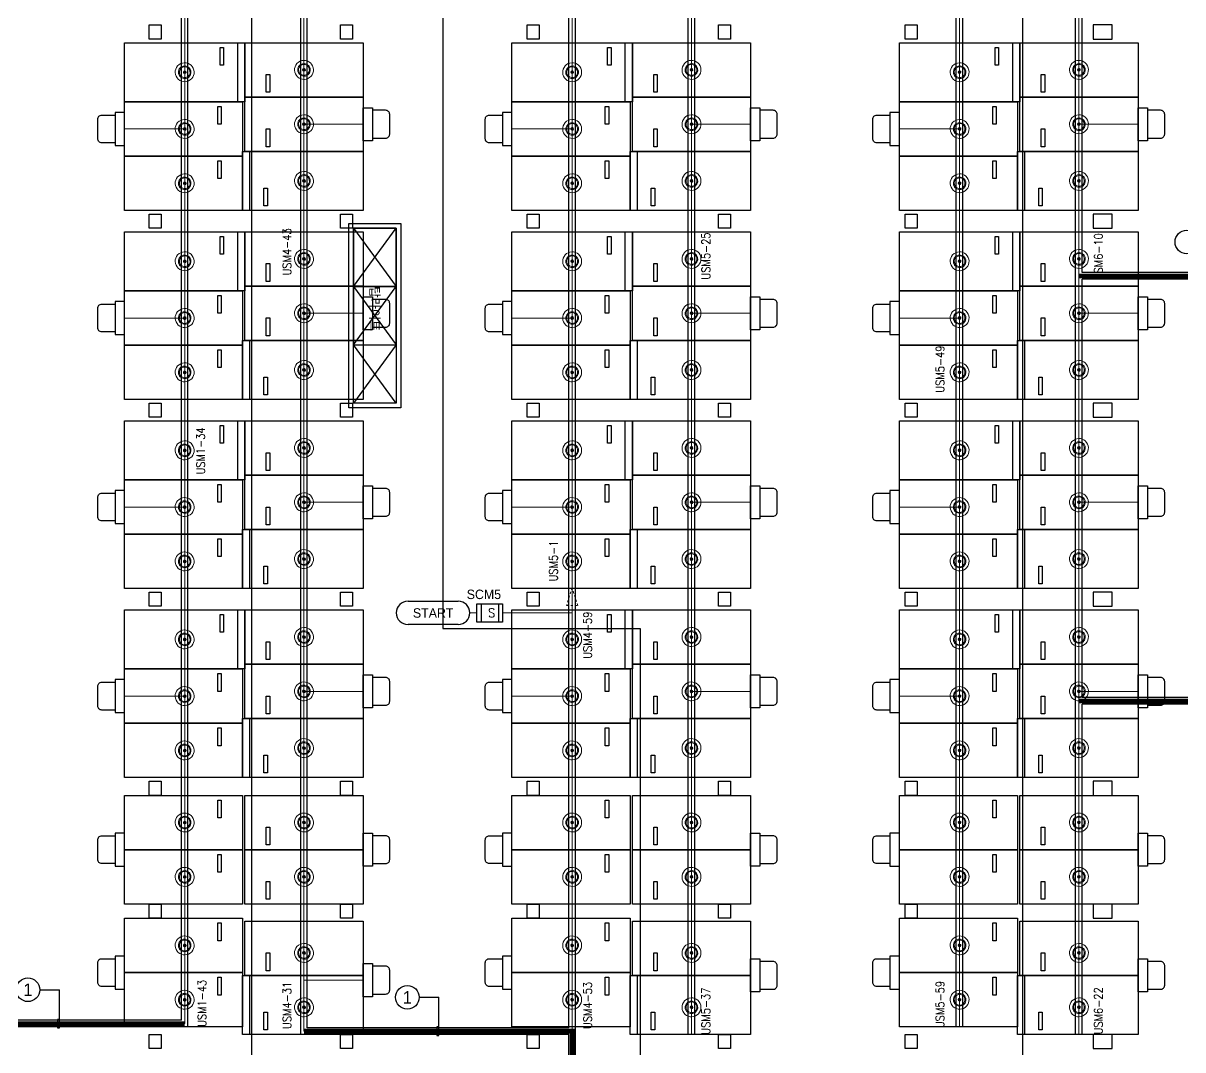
# Model space of a CAD drawing. Header units: millimetres. Extents: x 116443 to 620443, y -399357 to -63957.
# Drawn here: x 239620 to 288701, y -232629 to -189186 of the extents above; entities that cross this region are included whole.
import ezdxf
from ezdxf.enums import TextEntityAlignment as Align

# ---------------------------------------------------------------- set-up
doc = ezdxf.new("R2010")
doc.units = ezdxf.units.MM
doc.header["$LTSCALE"] = 600
doc.linetypes.add('AUDIT_D_080121100638-0', pattern=[0])
doc.linetypes.add('H1', pattern=[1, 0.5, -0.5])
for name, color, linetype, lineweight in [('1-주차면센서', 3, 'Continuous', 15), ('SD-배선', 6, 'Continuous', 0), ('TIS-TEXT', 7, 'Continuous', 18), ('주차관제', 4, 'Continuous', 158)]:
    doc.layers.add(name, color=color, linetype=linetype, lineweight=lineweight)
for name, color, linetype in [('2-주차안내등', 2, 'Continuous'), ('PARKING', 7, 'Continuous'), ('RACY WAY', 1, 'Continuous'), ('SD', 7, 'AUDIT_D_080121100638-0'), ('SD4', 1, 'Continuous'), ('z', 8, 'Continuous'), ('레이스웨이', 6, 'Continuous'), ('유도관제-TEXT', 7, 'Continuous'), ('유도관제-공간표시등', 2, 'Continuous'), ('유도관제-구역제어장치', 2, 'Continuous'), ('유도관제-통신', 6, 'Continuous')]:
    doc.layers.add(name, color=color, linetype=linetype)
doc.styles.add('GHS', font='romans.shx', dxfattribs={"bigfont": 'ghs.shx'})
doc.styles.add('돋움', font='')
doc.styles.get('돋움').set_extended_font_data('Dotum')

# ---------------------------------------------------------------- blocks, each defined once
blk = doc.blocks.new('주차-일반형')
at = {"layer": 'z', "color": 8, "linetype": 'Continuous', "flags": 128}
blk.add_lwpolyline([(0, 5100), (2300, 5100), (2300, 100), (0, 100)], close=True, dxfattribs=at)
at = {"layer": 'z', "color": 8, "linetype": 'Continuous'}
blk.add_lwpolyline([(950, 4050), (200, 4050), (200, 4200), (950, 4200)], close=True, dxfattribs=at)
blk = doc.blocks.new('주차-확장형')
at = {"layer": 'z', "color": 8, "linetype": 'Continuous'}
blk.add_line((0, 300), (2500, 300), dxfattribs=at)
at = {"layer": 'z', "color": 8, "linetype": 'Continuous', "flags": 128}
for points in [[(2500, 0), (0, 0), (0, 5100), (2500, 5100)], [(1550, 1050), (2300, 1050), (2300, 900), (1550, 900)]]:
    blk.add_lwpolyline(points, close=True, dxfattribs=at)
blk = doc.blocks.new('A$C4AD542A9')
at = {"layer": 'z', "color": 8, "linetype": 'Continuous'}
for p, q in [((200, 7600), (2000, 5134)), ((200, 5134), (2000, 7600)), ((200, 5134), (2000, 2668)), ((200, 2668), (2000, 5134)), ((2000, 200), (200, 2668)), ((2000, 2668), (200, 200))]:
    blk.add_line(p, q, dxfattribs=at)
at = {"layer": 'z', "color": 8, "linetype": 'Continuous', "ltscale": 0.5}
for points in [[(2200, 7800), (2200, 0), (0, 0), (0, 7800)], [(2000, 7600), (2000, 200), (200, 200), (200, 7600)]]:
    blk.add_lwpolyline(points, close=True, dxfattribs=at)
at = {"layer": 'z', "color": 8, "linetype": 'Continuous'}
for points in [[(200, 5134), (2000, 5134), (2000, 7600), (200, 7600)], [(200, 2668), (2000, 2668), (2000, 5134), (200, 5134)], [(2000, 2668), (2000, 200), (200, 200), (200, 2668)]]:
    blk.add_lwpolyline(points, close=True, dxfattribs=at)
at = {"layer": 'z', "color": 8, "style": 'GHS'}
blk.add_text('탑라이트', height=450, rotation=270, dxfattribs=at).set_placement((852, 5138))
blk = doc.blocks.new('TIS-주차면센서(확대)')
at = {"layer": '1-주차면센서'}
blk.add_hatch(color=256, dxfattribs=at).paths.add_polyline_path([(43.5, 0, 1), (-43.5, 0, 1)])
h = blk.add_hatch(color=256, dxfattribs=at)
edge = h.paths.add_edge_path()
edge.add_arc((0, 0), 43.5, 0, 360)
for radius in [303.5, 203.5, 173.5, 43.5]:
    blk.add_circle((0, 0), radius, dxfattribs=at)
blk = doc.blocks.new('공간표시등')
at = {"layer": '2-주차안내등'}
blk.add_lwpolyline([(-228, 337), (-546, 337, 0.414214), (-646, 237), (-646, -237, 0.414214), (-546, -337), (-228, -337)], format="xyb", close=True, dxfattribs=at)
blk.add_lwpolyline([(-228, -401), (-228, 401), (0, 401), (0, -401)], close=True, dxfattribs=at)
blk = doc.blocks.new('유도관제')
at = {"layer": 'RACY WAY', "ltscale": 0.3}
for p, q in [((246595, -231661, 0), (246595, -163901)), ((251365, -231981), (251365, -174011)), ((251645, -231701), (251645, -174011)), ((262715, -231701), (262715, -174011)), ((246315, -231381), (246315, -174291)), ((262995, -231661, 0), (262995, -174291)), ((267765, -231981), (267765, -174291)), ((268045, -231981, 0), (268045, -174291)), ((279115, -231661, 0), (279115, -174291)), ((279395, -231661, 0), (279395, -174291)), ((284165, -231981), (284165, -174291)), ((284445, -199738), (284445, -177985)), ((293674, -199738, 0), (284445, -199738, 0)), ((296415, -200018, 0), (284445, -200018, 0)), ((284445, -217725, 0), (284445, -200018)), ((293674, -217725, 0), (284445, -217725, 0)), ((284445, -231981, 0), (284445, -218005, 0)), ((295665, -218005, 0), (284445, -218005, 0)), ((262715, -231701), (262715, -229361)), ((246595, -231661, 0), (234965, -231661, 0)), ((246315, -231381), (235245, -231381, 0)), ((262995, -262801, 0), (262995, -231661, 0)), ((262715, -231981), (251365, -231981)), ((262715, -231701), (251645, -231701)), ((262715, -262801), (262715, -231981))]:
    blk.add_line(p, q, dxfattribs=at)
at = {"layer": 'SD', "color": 4, "ltscale": 0.3}
for p, q in [((255907, -213645, 0), (258029, -213645, 0)), ((258029, -214634, 0), (255907, -214634, 0))]:
    blk.add_line(p, q, dxfattribs=at)
for centre, start, end in [((255907, -214139, 0), 90, 270), ((258029, -214139, 0), 270, 90)]:
    blk.add_arc(centre, 494, start, end, dxfattribs=at)
at = {"layer": 'SD-배선', "ltscale": 0.3}
for p, q in [((246455, -231521, 0), (246455, -163761)), ((251505, -231841), (251505, -174011)), ((262855, -231661, 0), (262855, -174151)), ((267905, -231981, 0), (267905, -174151)), ((279255, -231661, 0), (279255, -174151)), ((284305, -231981, 0), (284305, -174151)), ((243905, -193661), (246455, -193661)), ((254005, -193461), (251505, -193461)), ((260305, -193661), (262855, -193661)), ((270405, -193461), (267905, -193461)), ((276705, -193661), (279255, -193661)), ((286805, -193461), (284305, -193461)), ((296555, -199878, 0), (284305, -199878, 0)), ((243905, -201661), (246455, -201661)), ((254005, -201461), (251505, -201461)), ((260305, -201661), (262855, -201661)), ((270405, -201461), (267905, -201461)), ((276705, -201661), (279255, -201661)), ((286805, -201461), (284305, -201461)), ((254005, -209461), (251505, -209461)), ((270405, -209461), (267905, -209461)), ((286805, -209461), (284305, -209461)), ((243905, -209661), (246455, -209661)), ((260305, -209661), (262855, -209661)), ((276705, -209661), (279255, -209661)), ((262855, -214321, 0), (262855, -213081, 0)), ((258824, -214139, 0), (258523, -214139, 0)), ((259912, -214139, 0), (262855, -214139, 0)), ((243905, -217661), (246455, -217661)), ((254005, -217461), (251505, -217461)), ((260305, -217661), (262855, -217661)), ((270405, -217461), (267905, -217461)), ((276705, -217661), (279255, -217661)), ((286805, -217461), (284305, -217461)), ((295805, -217865, 0), (284305, -217865, 0)), ((243905, -224161), (246455, -224161)), ((254005, -224161), (251505, -224161)), ((260305, -224161), (262855, -224161)), ((270405, -224161), (267905, -224161)), ((276705, -224161), (279255, -224161)), ((286805, -224161), (284305, -224161)), ((243905, -229361), (246455, -229361)), ((254005, -229681), (251505, -229681)), ((260305, -229361), (262855, -229361)), ((270405, -229481), (267905, -229481)), ((276705, -229361), (279255, -229361)), ((286805, -229481), (284305, -229481)), ((246455, -231521, 0), (235105, -231521, 0)), ((262855, -262941, 0), (262855, -231661, 0)), ((262855, -231841), (251505, -231841))]:
    blk.add_line(p, q, dxfattribs=at)
at = {"layer": 'SD-배선', "linetype": 'H1', "ltscale": 0.3}
for p, q in [((262855, -213081, 0), (262618, -213828, 0)), ((263092, -213828, 0), (262855, -213081, 0)), ((262618, -213828, 0), (263092, -213828, 0))]:
    blk.add_line(p, q, dxfattribs=at)
at = {"layer": 'SD4', "ltscale": 0.3}
for centre in [(288872, -198445, 0), (239821, -230088, 0), (255880, -230408)]:
    blk.add_circle(centre, 500, dxfattribs=at)
at = {"layer": '유도관제-TEXT', "color": 1, "ltscale": 0.3}
for p, q in [((240320, -230088, 0), (241155, -230088, 0)), ((241155, -231343, 0), (241155, -230088, 0)), ((256380, -230408), (257214, -230408)), ((257214, -231663), (257214, -230408))]:
    blk.add_line(p, q, dxfattribs=at)
at = {"layer": '유도관제-TEXT', "color": 1, "ltscale": 0.3, "elevation": 0}
for points in [[(241155, -231698), (241155, -231343), (241070, -231343), (241070, -231698)], [(257214, -232018), (257214, -231663), (257129, -231663), (257129, -232018)]]:
    blk.add_lwpolyline(points, close=True, dxfattribs=at)
at = {"layer": '유도관제-구역제어장치', "ltscale": 0.3}
for p, q in [((258824, -213752, 0), (259912, -213752, 0)), ((258824, -214527, 0), (258824, -213752, 0)), ((259005, -213752, 0), (259005, -214527, 0)), ((259731, -213752, 0), (259731, -214527, 0)), ((259912, -213752, 0), (259912, -214527, 0)), ((259912, -214527, 0), (258824, -214527, 0))]:
    blk.add_line(p, q, dxfattribs=at)
at = {"layer": 'PARKING', "xscale": 1.319999999436676, "yscale": 1.320000000298023, "zscale": 1.319999999948777, "rotation": 36.24765589264658}
for p in [(246455, -191261), (251505, -191161), (262855, -191261), (267905, -191161), (279255, -191261), (284305, -191161), (246455, -193661), (251505, -193461), (262855, -193661), (267905, -193461), (279255, -193661), (284305, -193461), (251505, -195861), (267905, -195861), (284305, -195861), (246455, -195961), (262855, -195961), (279255, -195961), (246455, -199261), (251505, -199161), (262855, -199261), (267905, -199161), (279255, -199261), (284305, -199161), (246455, -201661), (251505, -201461), (262855, -201661), (267905, -201461), (279255, -201661), (284305, -201461), (246455, -203961), (251505, -203861), (262855, -203961), (267905, -203861), (279255, -203961), (284305, -203861), (251505, -207161), (267905, -207161), (284305, -207161), (246455, -207261), (262855, -207261), (279255, -207261), (251505, -209461), (267905, -209461), (284305, -209461), (246455, -209661), (262855, -209661), (279255, -209661), (246455, -211961), (251505, -211861), (262855, -211961), (267905, -211861), (279255, -211961), (284305, -211861), (246455, -215261), (251505, -215161), (262855, -215261), (267905, -215161), (279255, -215261), (284305, -215161), (251505, -217461), (267905, -217461), (284305, -217461), (246455, -217661), (262855, -217661), (279255, -217661), (251505, -219861), (267905, -219861), (284305, -219861), (246455, -219961), (262855, -219961), (279255, -219961), (246455, -223011), (251505, -223011), (262855, -223011), (267905, -223011), (279255, -223011), (284305, -223011), (246455, -225311), (251505, -225311), (262855, -225311), (267905, -225311), (279255, -225311), (284305, -225311), (246455, -228211), (262855, -228211), (279255, -228211), (251505, -228531), (267905, -228531), (284305, -228531), (246455, -230511), (262855, -230511), (279255, -230511), (251505, -230831), (267905, -230831), (284305, -230831)]:
    blk.add_blockref('TIS-주차면센서(확대)', p, dxfattribs=at)
at = {"layer": '유도관제-공간표시등', "ltscale": 0.3, "yscale": 1.746523059904575, "zscale": 1.746523057621223}
for p, xscale, rotation in [((254005, -193461), 1.746523060499175, 180.000000000001), ((270405, -193461), 1.746523060499175, 180.000000000001), ((286805, -193461), 1.746523060499175, 180.000000000001), ((243905, -193661), -1.746523060499175, 179.9999999999989), ((260305, -193661), -1.746523060499175, 179.9999999999989), ((276705, -193661), -1.746523060499175, 179.9999999999989), ((243905, -201661), -1.746523060499175, 179.9999999999989), ((254005, -201461), 1.746523060499175, 180.000000000001), ((260305, -201661), -1.746523060499175, 179.9999999999989), ((270405, -201461), 1.746523060499175, 180.000000000001), ((276705, -201661), -1.746523060499175, 179.9999999999989), ((286805, -201461), 1.746523060499175, 180.000000000001), ((243905, -209661), -1.746523060499175, 179.9999999999989), ((254005, -209461), 1.746523060499175, 180.000000000001), ((260305, -209661), -1.746523060499175, 179.9999999999989), ((270405, -209461), 1.746523060499175, 180.000000000001), ((276705, -209661), -1.746523060499175, 179.9999999999989), ((286805, -209461), 1.746523060499175, 180.000000000001), ((254005, -217461), 1.746523060499175, 180.000000000001), ((270405, -217461), 1.746523060499175, 180.000000000001), ((286805, -217461), 1.746523060499175, 180.000000000001), ((243905, -217661), -1.746523060499175, 179.9999999999989), ((260305, -217661), -1.746523060499175, 179.9999999999989), ((276705, -217661), -1.746523060499175, 179.9999999999989), ((243905, -224161), -1.746523060499175, 179.9999999999989), ((254005, -224161), 1.746523060499175, 180.000000000001), ((260305, -224161), -1.746523060499175, 179.9999999999989), ((270405, -224161), 1.746523060499175, 180.000000000001), ((276705, -224161), -1.746523060499175, 179.9999999999989), ((286805, -224161), 1.746523060499175, 180.000000000001), ((243905, -229361), -1.746523060499175, 179.9999999999989), ((260305, -229361), -1.746523060499175, 179.9999999999989), ((276705, -229361), -1.746523060499175, 179.9999999999989), ((254005, -229681), 1.746523060499175, 180.000000000001), ((270405, -229481), 1.746523060499175, 180.000000000001), ((286805, -229481), 1.746523060499175, 180.000000000001)]:
    blk.add_blockref('공간표시등', p, dxfattribs=dict(at, xscale=xscale, rotation=rotation))
at = {"layer": 'SD', "color": 0, "ltscale": 0.3, "style": '돋움'}
for s, p in [('SCM5', (258392, -213555, 0)), ('START', (256115, -214344, 0))]:
    blk.add_text(s, height=400, rotation=360, dxfattribs=at).set_placement(p)
for p in [(239821, -230088, 0), (255880, -230408)]:
    blk.add_text('1', height=528, dxfattribs=at).set_placement(p, align=Align.MIDDLE)
at = {"layer": 'TIS-TEXT', "color": 4, "ltscale": 0.3, "style": 'GHS', "width": 0.85}
for s, p in [('USM4-43', (250786, -198865)), ('USM4-59', (263508, -215084)), ('USM4-31', (250786, -230751)), ('USM4-53', (263508, -230751))]:
    blk.add_text(s, height=360, rotation=90, dxfattribs=at).set_placement(p, align=Align.MIDDLE)
at = {"layer": 'TIS-TEXT', "color": 6, "ltscale": 0.3, "style": 'GHS', "width": 0.85}
for s, p in [('USM5-25', (268514, -199039)), ('USM5-49', (278427, -203827)), ('USM5-1', (262064, -211946)), ('USM5-37', (268514, -230995)), ('USM5-59', (278427, -230715))]:
    blk.add_text(s, height=360, rotation=90, dxfattribs=at).set_placement(p, align=Align.MIDDLE)
at = {"layer": 'TIS-TEXT', "color": 7, "ltscale": 0.3, "style": 'GHS', "width": 0.85}
for s, p in [('USM6-10', (285128, -199070)), ('USM6-22', (285128, -230981))]:
    blk.add_text(s, height=360, rotation=90, dxfattribs=at).set_placement(p, align=Align.MIDDLE)
at = {"layer": 'TIS-TEXT', "color": 1, "ltscale": 0.3, "style": 'GHS', "width": 0.85}
for s, p in [('USM1-34', (247130, -207289)), ('USM1-43', (247185, -230663))]:
    blk.add_text(s, height=360, rotation=90, dxfattribs=at).set_placement(p, align=Align.MIDDLE)
at = {"layer": '유도관제-구역제어장치', "ltscale": 0.3, "style": 'GHS', "width": 1}
blk.add_text('S', height=367, rotation=360, dxfattribs=at).set_placement((259446, -214139, 0), align=Align.MIDDLE_CENTER)

msp = doc.modelspace()

# ---------------------------------------------------------------- linework, layer by layer
at = {"layer": 'z', "color": 8}
for points in [[(244954.9, -189860.7), (244954.9, -189260.7), (245454.9, -189260.7), (245454.9, -189860.7)], [(253054.9, -189860.7), (253054.9, -189260.7), (253554.9, -189260.7), (253554.9, -189860.7)], [(260954.9, -189860.7), (260954.9, -189260.7), (261454.9, -189260.7), (261454.9, -189860.7)], [(269054.9, -189860.7), (269054.9, -189260.7), (269554.9, -189260.7), (269554.9, -189860.7)], [(276954.9, -189860.7), (276954.9, -189260.7), (277454.9, -189260.7), (277454.9, -189860.7)], [(284904.9, -189860.7), (285704.9, -189860.7), (285704.9, -189260.7), (284904.9, -189260.7)], [(244954.9, -197860.7), (244954.9, -197260.7), (245454.9, -197260.7), (245454.9, -197860.7)], [(253054.9, -197860.7), (253054.9, -197260.7), (253554.9, -197260.7), (253554.9, -197860.7)], [(260954.9, -197860.7), (260954.9, -197260.7), (261454.9, -197260.7), (261454.9, -197860.7)], [(269054.9, -197860.7), (269054.9, -197260.7), (269554.9, -197260.7), (269554.9, -197860.7)], [(276954.9, -197860.7), (276954.9, -197260.7), (277454.9, -197260.7), (277454.9, -197860.7)], [(284904.9, -197860.7), (285704.9, -197860.7), (285704.9, -197260.7), (284904.9, -197260.7)], [(244954.9, -205860.7), (244954.9, -205260.7), (245454.9, -205260.7), (245454.9, -205860.7)], [(253054.9, -205860.7), (253054.9, -205260.7), (253554.9, -205260.7), (253554.9, -205860.7)], [(260954.9, -205860.7), (260954.9, -205260.7), (261454.9, -205260.7), (261454.9, -205860.7)], [(269054.9, -205860.7), (269054.9, -205260.7), (269554.9, -205260.7), (269554.9, -205860.7)], [(276954.9, -205860.7), (276954.9, -205260.7), (277454.9, -205260.7), (277454.9, -205860.7)], [(284904.9, -205860.7), (285704.9, -205860.7), (285704.9, -205260.7), (284904.9, -205260.7)], [(244954.9, -213860.7), (244954.9, -213260.7), (245454.9, -213260.7), (245454.9, -213860.7)], [(253054.9, -213860.7), (253054.9, -213260.7), (253554.9, -213260.7), (253554.9, -213860.7)], [(260954.9, -213860.7), (260954.9, -213260.7), (261454.9, -213260.7), (261454.9, -213860.7)], [(269054.9, -213860.7), (269054.9, -213260.7), (269554.9, -213260.7), (269554.9, -213860.7)], [(276954.9, -213860.7), (276954.9, -213260.7), (277454.9, -213260.7), (277454.9, -213860.7)], [(284904.9, -213860.7), (285704.9, -213860.7), (285704.9, -213260.7), (284904.9, -213260.7)], [(244954.9, -221860.7), (244954.9, -221260.7), (245454.9, -221260.7), (245454.9, -221860.7)], [(253054.9, -221860.7), (253054.9, -221260.7), (253554.9, -221260.7), (253554.9, -221860.7)], [(260954.9, -221860.7), (260954.9, -221260.7), (261454.9, -221260.7), (261454.9, -221860.7)], [(269054.9, -221860.7), (269054.9, -221260.7), (269554.9, -221260.7), (269554.9, -221860.7)], [(276954.9, -221860.7), (276954.9, -221260.7), (277454.9, -221260.7), (277454.9, -221860.7)], [(284904.9, -221860.7), (285704.9, -221860.7), (285704.9, -221260.7), (284904.9, -221260.7)], [(244954.9, -227060.7), (244954.9, -226460.7), (245454.9, -226460.7), (245454.9, -227060.7)], [(253054.9, -227060.7), (253054.9, -226460.7), (253554.9, -226460.7), (253554.9, -227060.7)], [(260954.9, -227060.7), (260954.9, -226460.7), (261454.9, -226460.7), (261454.9, -227060.7)], [(269054.9, -227060.7), (269054.9, -226460.7), (269554.9, -226460.7), (269554.9, -227060.7)], [(276954.9, -227060.7), (276954.9, -226460.7), (277454.9, -226460.7), (277454.9, -227060.7)], [(284904.9, -227060.7), (285704.9, -227060.7), (285704.9, -226460.7), (284904.9, -226460.7)], [(244954.9, -232580.7), (244954.9, -231980.7), (245454.9, -231980.7), (245454.9, -232580.7)], [(253054.9, -232580.7), (253054.9, -231980.7), (253554.9, -231980.7), (253554.9, -232580.7)], [(260954.9, -232580.7), (260954.9, -231980.7), (261454.9, -231980.7), (261454.9, -232580.7)], [(269054.9, -232580.7), (269054.9, -231980.7), (269554.9, -231980.7), (269554.9, -232580.7)], [(276954.9, -232580.7), (276954.9, -231980.7), (277454.9, -231980.7), (277454.9, -232580.7)], [(284904.9, -232580.7), (285704.9, -232580.7), (285704.9, -231980.7), (284904.9, -231980.7)]]:
    msp.add_lwpolyline(points, close=True, dxfattribs=at)
at = {"layer": '레이스웨이', "color": 6, "lineweight": 30}
for p, q in [((249290.4, -234775.8), (249290.4, -170087.1)), ((257375.5, -169972.3), (257375.5, -214794)), ((281933, -234905.1), (281933, -169912.3)), ((257375.5, -214794), (265732.8, -214794)), ((265732.8, -214794), (265732.8, -234712.2))]:
    msp.add_line(p, q, dxfattribs=at)
at = {"layer": '주차관제', "color": 140, "const_width": 200, "elevation": 0}
for points in [[(284304.9, -199878.5), (294004.9, -199878.5), (294004.9, -199878.5), (294004.9, -199878.5), (294004.9, -199878.5)], [(212125.4, -203410.4), (212125.4, -221620.7), (215206.8, -221621.4), (215206.8, -231809.5), (226704.9, -231809.5), (226754.9, -230080.7), (235154.9, -230075), (235154.9, -231520.7), (246454.9, -231520.7), (246454.9, -231520.7)], [(284304.9, -217865.3), (294004.9, -217865.3)], [(262804.9, -240380.7), (262854.9, -231840.7), (251504.9, -231840.7), (251504.9, -231840.7)]]:
    msp.add_lwpolyline(points, dxfattribs=at)
at = {"layer": '주차관제', "color": 1, "const_width": 200, "elevation": 0}
for points in [[(284304.9, -199878.5), (294004.9, -199878.5)], [(246454.9, -231520.7), (235154.9, -231520.7)], [(251504.9, -231840.7), (262854.9, -231840.7), (262854.9, -240380.7)]]:
    msp.add_lwpolyline(points, dxfattribs=at)
at = {"layer": '주차관제', "color": 1, "const_width": 200}
msp.add_lwpolyline([(284304.9, -217865.3), (294004.9, -217865.3)], dxfattribs=at)

# ---------------------------------------------------------------- block references
at = {"layer": 'z', "color": 8}
for p, rotation in [((249004.9, -192510.7), 89.9999999999999), ((265404.9, -192510.7), 89.9999999999999), ((281804.9, -192510.7), 89.9999999999999), ((248904.9, -194610.7), 270), ((265304.9, -194610.7), 270), ((281704.9, -194610.7), 270), ((249004.9, -200510.7), 89.9999999999999), ((265404.9, -200510.7), 89.9999999999999), ((281804.9, -200510.7), 89.9999999999999), ((248904.9, -202610.7), 270), ((265304.9, -202610.7), 270), ((281704.9, -202610.7), 270), ((249004.9, -208510.7), 89.9999999999999), ((265404.9, -208510.7), 89.9999999999999), ((281804.9, -208510.7), 89.9999999999999), ((248904.9, -210610.7), 270), ((265304.9, -210610.7), 270), ((281704.9, -210610.7), 270), ((249004.9, -216510.7), 89.9999999999999), ((265404.9, -216510.7), 89.9999999999999), ((281804.9, -216510.7), 89.9999999999999), ((248904.9, -218610.7), 270), ((265304.9, -218610.7), 270), ((281704.9, -218610.7), 270), ((248904.9, -229480.7), 270), ((265304.9, -229480.7), 270), ((281704.9, -229480.7), 270)]:
    msp.add_blockref('주차-확장형', p, dxfattribs=dict(at, rotation=rotation))
at = {"layer": 'z', "color": 8, "linetype": 'Continuous'}
for p, rotation in [((254104.9, -192310.7), 89.9999999999999), ((270504.9, -192310.7), 89.9999999999999), ((286904.9, -192310.7), 89.9999999999999), ((254104.9, -194610.7), 89.9999999999999), ((270504.9, -194610.7), 89.9999999999999), ((286904.9, -194610.7), 89.9999999999999), ((243804.9, -192510.7), 270), ((260204.9, -192510.7), 270), ((276604.9, -192510.7), 270), ((243804.9, -194810.7), 270), ((260204.9, -194810.7), 270), ((276604.9, -194810.7), 270), ((254104.9, -200310.7), 89.9999999999999), ((270504.9, -200310.7), 89.9999999999999), ((286904.9, -200310.7), 89.9999999999999), ((243804.9, -200510.7), 270), ((254104.9, -202610.7), 89.9999999999999), ((260204.9, -200510.7), 270), ((270504.9, -202610.7), 89.9999999999999), ((276604.9, -200510.7), 270), ((286904.9, -202610.7), 89.9999999999999), ((243804.9, -202810.7), 270), ((260204.9, -202810.7), 270), ((276604.9, -202810.7), 270), ((254104.9, -208310.7), 89.9999999999999), ((270504.9, -208310.7), 89.9999999999999), ((286904.9, -208310.7), 89.9999999999999), ((243804.9, -208510.7), 270), ((254104.9, -210610.7), 89.9999999999999), ((260204.9, -208510.7), 270), ((270504.9, -210610.7), 89.9999999999999), ((276604.9, -208510.7), 270), ((286904.9, -210610.7), 89.9999999999999), ((243804.9, -210810.7), 270), ((260204.9, -210810.7), 270), ((276604.9, -210810.7), 270), ((254104.9, -216310.7), 89.9999999999999), ((270504.9, -216310.7), 89.9999999999999), ((286904.9, -216310.7), 89.9999999999999), ((254104.9, -218610.7), 89.9999999999999), ((270504.9, -218610.7), 89.9999999999999), ((286904.9, -218610.7), 89.9999999999999), ((243804.9, -216510.7), 270), ((260204.9, -216510.7), 270), ((276604.9, -216510.7), 270), ((243804.9, -218810.7), 270), ((260204.9, -218810.7), 270), ((276604.9, -218810.7), 270), ((243804.9, -221860.7), 270), ((254104.9, -224160.7), 89.9999999999999), ((260204.9, -221860.7), 270), ((270504.9, -224160.7), 89.9999999999999), ((276604.9, -221860.7), 270), ((286904.9, -224160.7), 89.9999999999999), ((243804.9, -224160.7), 270), ((254104.9, -226460.7), 89.9999999999999), ((260204.9, -224160.7), 270), ((270504.9, -226460.7), 89.9999999999999), ((276604.9, -224160.7), 270), ((286904.9, -226460.7), 89.9999999999999), ((243804.9, -227060.7), 270), ((254104.9, -229480.7), 89.9999999999999), ((260204.9, -227060.7), 270), ((270504.9, -229480.7), 89.9999999999999), ((276604.9, -227060.7), 270), ((286904.9, -229480.7), 89.9999999999999), ((243804.9, -229360.7), 270), ((260204.9, -229360.7), 270), ((276604.9, -229360.7), 270)]:
    msp.add_blockref('주차-일반형', p, dxfattribs=dict(at, rotation=rotation))
at = {"layer": 'z', "color": 8}
msp.add_blockref('A$C4AD542A9', (253404.9, -205460.7), dxfattribs=at)
at = {"layer": '유도관제-통신'}
msp.add_blockref('유도관제', (0, 0), dxfattribs=at)

doc.saveas('drawing.dxf')
